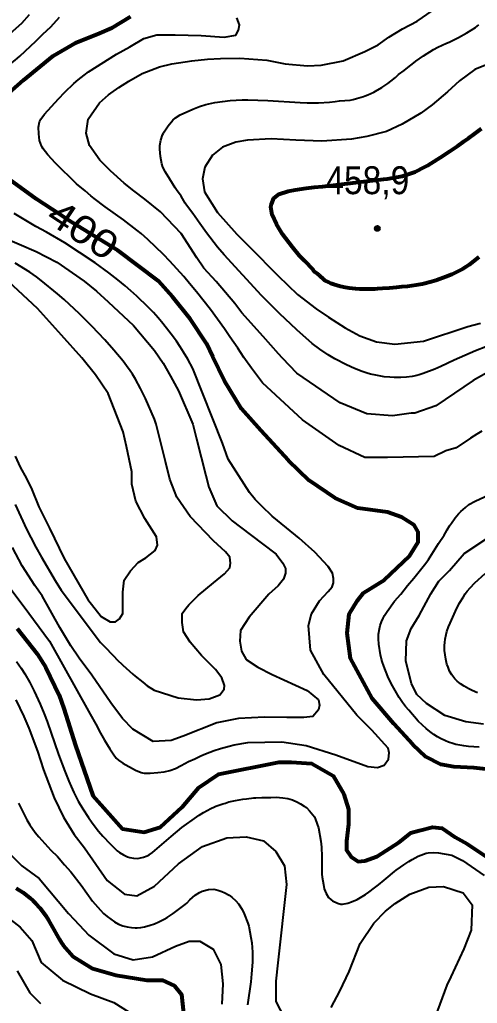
# Model space of a CAD drawing. Header units: metres. Extents: x 552626 to 559174, y 1843804 to 1852371.
# Drawn here: x 558349 to 558629, y 1849219 to 1849819 of the extents above; entities that cross this region are included whole.
import ezdxf
from ezdxf.enums import TextEntityAlignment as Align

# ---------------------------------------------------------------- set-up
doc = ezdxf.new("R2010")
doc.units = ezdxf.units.M
doc.header["$LTSCALE"] = 6.8
for name, color, linetype, lineweight in [('1', 7, 'Continuous', 25), ('2', 7, 'Continuous', 53), ('5', 7, 'Continuous', 25)]:
    doc.layers.add(name, color=color, linetype=linetype, lineweight=lineweight)
doc.layers.add('4', color=7, linetype='Continuous')

msp = doc.modelspace()

# ---------------------------------------------------------------- hatches: boundary and pattern name
at = {"layer": '5'}
msp.add_hatch(color=256, dxfattribs=at).paths.add_polyline_path([(558569.16, 1849691.89, 1), (558566.16, 1849691.89, 1)])

# ---------------------------------------------------------------- linework, layer by layer
at = {"layer": '1'}
for points in [[(558568.06, 1849803.87), (558574.73, 1849808.49), (558583.01, 1849813.69), (558592, 1849818.32), (558601.06, 1849824.5)], [(558308.93, 1849758.07), (558310.09, 1849760), (558311.74, 1849762.42), (558313.48, 1849764.89), (558314.97, 1849766.84), (558317.63, 1849769.9), (558320.03, 1849772.43), (558322.51, 1849774.95), (558325.81, 1849778.04), (558328.18, 1849780.06), (558331.23, 1849782.51), (558337.49, 1849787.29), (558346.61, 1849794.47), (558349.36, 1849796.9), (558359.19, 1849805.99), (558363.43, 1849810.35), (558368.27, 1849814.78), (558373.59, 1849820.63)], [(558355.15, 1849822.09), (558350.48, 1849816.8), (558341.48, 1849808.95)], [(558631.45, 1849568.23), (558628.37, 1849566.42), (558624.45, 1849563.96), (558615.7, 1849558.15), (558609.38, 1849556.23), (558602.3, 1849552.81), (558573.88, 1849552.2), (558559.97, 1849552.2), (558544.24, 1849559.48), (558521.87, 1849575.25), (558497.49, 1849597.79), (558490.83, 1849606.66), (558486.22, 1849613.17), (558482.43, 1849618.94), (558477.53, 1849625.84), (558474.32, 1849630.72), (558465.74, 1849642.45), (558457.14, 1849653.27), (558452.97, 1849658.28), (558449.47, 1849662.68), (558441.01, 1849671.98), (558437.17, 1849675.99), (558427.44, 1849685.13), (558423.47, 1849688.7), (558420.78, 1849690.86), (558412.6, 1849697.17), (558401.52, 1849705.09), (558394.76, 1849710.19), (558392.76, 1849711.76), (558389.2, 1849714.84), (558384.02, 1849719.15), (558371.26, 1849731.66), (558366.42, 1849736.83), (558363.64, 1849740.39), (558363.06, 1849741.34), (558362.57, 1849742.28), (558361.47, 1849745.51), (558360.94, 1849749.53), (558360.78, 1849753.62), (558361.35, 1849756.8), (558362.13, 1849758.54), (558364.4, 1849761.62), (558373.04, 1849770.99), (558376.89, 1849774.9), (558382.36, 1849780.2), (558385.02, 1849782.59), (558388.6, 1849785.43), (558391.39, 1849787.41), (558408.35, 1849798.1), (558416.58, 1849802.71), (558425.13, 1849807.65), (558433.03, 1849809.95), (558444.21, 1849809.95), (558460.01, 1849809.63), (558474.08, 1849808.48), (558481.27, 1849809.73), (558482.83, 1849812.86), (558483.45, 1849815.99), (558481.89, 1849820.36)], [(558577.93, 1849600.98), (558575.21, 1849601.15), (558571.88, 1849601.49), (558566.72, 1849602.32), (558563.4, 1849603.07), (558561.33, 1849603.63), (558558.32, 1849604.61), (558553.6, 1849606.47), (558548.81, 1849608.71), (558541.73, 1849612.44), (558537.59, 1849614.88), (558532.54, 1849618.33), (558527.91, 1849621.74), (558518.4, 1849629.96), (558507.96, 1849639.94), (558497, 1849651.07), (558485.45, 1849663.38), (558474.15, 1849675.8), (558470.15, 1849680.53), (558463.31, 1849689.29), (558459.24, 1849694.82), (558454.92, 1849700.99), (558451.11, 1849706.14), (558450.34, 1849707.28), (558447.8, 1849711.48), (558444.94, 1849715.42), (558444.15, 1849716.64), (558440.95, 1849722.02), (558438.27, 1849726.21), (558436.73, 1849729.27), (558436.06, 1849731.33), (558435.2, 1849735.71), (558434.84, 1849740.18), (558434.84, 1849741.29), (558434.87, 1849742.36), (558435.37, 1849745.76), (558436.54, 1849748.96), (558437.01, 1849749.9), (558437.54, 1849750.87), (558439.97, 1849754.54), (558442.82, 1849757.87), (558444.41, 1849759.3), (558447.29, 1849761.13), (558454.91, 1849764.58), (558459.11, 1849766.27), (558462.98, 1849767.37), (558468.5, 1849768.61), (558473.19, 1849769.38), (558477.74, 1849769.88), (558485.06, 1849770.28), (558488.55, 1849770.33), (558500.84, 1849769.99), (558520.6, 1849768.65), (558524.87, 1849768.51), (558528.39, 1849768.49), (558531.72, 1849768.57), (558538.42, 1849768.97), (558541.79, 1849769.29), (558544.6, 1849769.7), (558551.01, 1849770.04), (558552.87, 1849770.52), (558554.9, 1849771.03), (558559.12, 1849772.43), (558560.18, 1849772.73), (558561.84, 1849773.38), (558565.39, 1849774.97), (558566.51, 1849775.55), (558570.36, 1849777.73), (558572.22, 1849779.03), (558574.07, 1849780.34), (558575.93, 1849781.65), (558578.68, 1849783.88), (558580.65, 1849785.75), (558583.92, 1849788.22), (558586.18, 1849790.03), (558589.95, 1849792.92), (558591.1, 1849793.96), (558595.75, 1849797.14), (558601.88, 1849800.95), (558604.63, 1849802.36), (558609.83, 1849804.77), (558611.48, 1849805.42), (558617.17, 1849808.26), (558622.22, 1849811.12), (558627.49, 1849814.46), (558629.69, 1849815.99)], [(558637.76, 1849605.73), (558626.16, 1849599.25), (558603.25, 1849583.76), (558590.51, 1849579.34), (558588.35, 1849579.15), (558576.9, 1849577.68), (558561.18, 1849578.89), (558544.85, 1849585.56), (558518.41, 1849603.59), (558509.78, 1849612.77), (558507.28, 1849615.43), (558497.95, 1849626.07), (558484.98, 1849640.52), (558480.72, 1849646.2), (558469.16, 1849659.54), (558461.79, 1849667.69), (558457.48, 1849673.88), (558447.92, 1849688.86), (558435.34, 1849702.08), (558425.72, 1849709.72), (558418.96, 1849714.85), (558413.01, 1849719.57), (558404.83, 1849726.99), (558398.29, 1849733.57), (558391.99, 1849742.49), (558389.85, 1849749.96), (558391.06, 1849758.46), (558398.02, 1849768.39), (558403.61, 1849773.4), (558409.92, 1849777.86), (558415.91, 1849781.63), (558424, 1849786.29), (558434.7, 1849790.48), (558442.09, 1849792.23), (558454.47, 1849794.16), (558464, 1849795.13), (558471.93, 1849795.53), (558483.61, 1849795.71), (558500.1, 1849794.39), (558511.39, 1849792.34), (558525.05, 1849790.95), (558533.35, 1849791.52), (558546.68, 1849794.08), (558559.92, 1849799.72), (558568.06, 1849803.87)], [(558640.22, 1849794.1), (558627.06, 1849788.86)], [(558627.06, 1849788.86), (558617.83, 1849781.89), (558610.38, 1849775.12), (558601.12, 1849767.24)], [(558601.12, 1849767.24), (558594.12, 1849762.19), (558582.8, 1849755.49), (558573.16, 1849750.91), (558561.3, 1849747.87), (558551.82, 1849746.4), (558533.71, 1849745.09), (558517.82, 1849745.71), (558502.81, 1849746.56), (558488.36, 1849745.8), (558481.17, 1849744.59), (558473.17, 1849741.48), (558467.04, 1849736.66), (558462.24, 1849729.17), (558460.85, 1849722.19), (558462.15, 1849714.24), (558470.04, 1849701.51), (558481.83, 1849688.47), (558489.7, 1849680.37), (558507.12, 1849663.08), (558518.85, 1849651.69), (558530.28, 1849642.85), (558537.8, 1849637.8), (558547.93, 1849631.37), (558556.86, 1849626.36), (558567.18, 1849622.78), (558578.41, 1849621.24), (558595.82, 1849623.11), (558622.96, 1849632.02), (558630.68, 1849634.19)], [(558395.79, 1849389.64), (558398.56, 1849384.14), (558401.02, 1849379.91), (558404.23, 1849374.66), (558406.3, 1849371.44), (558408.29, 1849368.94), (558409.6, 1849367.73), (558412.31, 1849365.88), (558420.08, 1849361.52), (558423.36, 1849360.17), (558424.31, 1849359.94), (558425.3, 1849359.78), (558429.03, 1849359.7), (558433.62, 1849360.12), (558437.5, 1849360.57), (558440.98, 1849361.3), (558444.36, 1849362.62), (558447.95, 1849364.42), (558452.35, 1849366.79), (558456.24, 1849368.47), (558459.98, 1849370.33), (558462.76, 1849371.49), (558468.09, 1849373.47), (558471.85, 1849374.73), (558477.22, 1849376.2), (558480.14, 1849376.92), (558488.48, 1849378.54), (558509.38, 1849378.89), (558524.11, 1849376.53), (558542.38, 1849370.92), (558561.82, 1849363.82), (558567.71, 1849363.23), (558571.84, 1849364.71), (558574.49, 1849368.26), (558574.78, 1849372.1), (558574.19, 1849375.05), (558564.18, 1849385.98), (558555.04, 1849395.14), (558535.04, 1849419.95), (558526.86, 1849434.83), (558525.6, 1849449.79), (558527.37, 1849456.88), (558532.37, 1849464.86), (558537.68, 1849470.48), (558540.03, 1849473.43), (558540.92, 1849475.79), (558540.92, 1849478.45), (558540.33, 1849481.7), (558537.68, 1849485.84), (558529.43, 1849494.41), (558520, 1849502.98), (558506.73, 1849513.84), (558503.41, 1849516.47), (558497.06, 1849522.5), (558495.71, 1849523.9), (558493.02, 1849526.69), (558489.52, 1849530.94), (558476.65, 1849551.17), (558473.17, 1849560.86), (558454.99, 1849606.44), (558451.88, 1849612.17), (558449.35, 1849616.45), (558447.28, 1849619.68), (558444.97, 1849623.08), (558441.77, 1849627.5), (558438.96, 1849631.16), (558435.9, 1849634.95), (558433.8, 1849637.41), (558430.91, 1849640.61), (558427.69, 1849643.93), (558420.79, 1849650.6), (558417.23, 1849653.84), (558413.59, 1849656.97), (558409.19, 1849660.58), (558403.74, 1849664.85), (558395.29, 1849671.01), (558385.89, 1849677.28), (558376.77, 1849683.01), (558365.6, 1849689.58), (558359.09, 1849693.15), (558345.87, 1849700.99)], [(558338.55, 1849686.7), (558359.38, 1849677.78), (558371.96, 1849671.25), (558388.71, 1849659.8), (558396.1, 1849653.7), (558403.4, 1849647.21), (558418.83, 1849632.65), (558431.64, 1849617.41), (558436.89, 1849609.78), (558441.41, 1849601.81), (558446.29, 1849592.86), (558454.96, 1849572.49), (558457.29, 1849563.58), (558462.91, 1849541.14), (558464.74, 1849534.15), (558464.79, 1849534.07), (558469.57, 1849522.68), (558479.06, 1849513.59), (558489.96, 1849505.32), (558505.87, 1849493.2), (558510, 1849487.88), (558511.47, 1849484.63), (558511.47, 1849481.68), (558510.29, 1849478.13), (558507.05, 1849474), (558501.45, 1849468.97), (558489.37, 1849454.79), (558484.07, 1849446.81), (558483.78, 1849440.31), (558484.66, 1849434.11), (558487.62, 1849429.07), (558494.69, 1849424.34), (558503.52, 1849419.91), (558524.74, 1849410.16), (558531.81, 1849404.55), (558532.4, 1849401.3), (558531.81, 1849398.34), (558528.27, 1849394.2), (558522.67, 1849393.61), (558512.36, 1849393.61), (558498.81, 1849393.91), (558482.9, 1849393.02), (558469.65, 1849390.36), (558449.13, 1849382.28)], [(558419.8, 1849418.8), (558424.42, 1849415.13), (558427.13, 1849412.98), (558431.37, 1849410.27), (558446.09, 1849405.71), (558457.29, 1849404.53), (558464.95, 1849405.12), (558471.43, 1849407.49), (558474.08, 1849411.03), (558474.38, 1849413.1), (558472.61, 1849417.83), (558468.78, 1849422.85), (558460.23, 1849431.42), (558453.46, 1849439.7), (558449.33, 1849445.9), (558448.45, 1849451.51), (558448.45, 1849457.13), (558450.8, 1849460.09), (558452.56, 1849462.45), (558458.16, 1849468.06), (558467.59, 1849475.75), (558474.36, 1849481.36), (558477.6, 1849484.91), (558477.9, 1849487.86), (558477.6, 1849491.41), (558474.95, 1849494.66), (558467.59, 1849501.45), (558453.45, 1849516.23), (558445.2, 1849528.05), (558441.01, 1849538.95), (558438.32, 1849549.85), (558432.71, 1849572.52), (558431.57, 1849575.53), (558426.1, 1849588.22), (558423.1, 1849594.35), (558420.08, 1849599.95), (558418.1, 1849603.07), (558416.74, 1849605.02), (558414.48, 1849608.19), (558412.38, 1849610.97), (558406.73, 1849617.76), (558401.21, 1849624.06), (558393.26, 1849632.36), (558385.82, 1849639.8), (558376.51, 1849648.47), (558372.43, 1849652.1), (558362.47, 1849660.14), (558359.66, 1849662.31), (558355.48, 1849665.16), (558346.44, 1849670.72)], [(558346.44, 1849553.09), (558349.65, 1849546.39), (558353.4, 1849539.49), (558356.76, 1849532.67), (558360.92, 1849522.22), (558367.43, 1849509.21), (558376.52, 1849490.57), (558391, 1849465.7), (558398.96, 1849455.36), (558404.56, 1849452.11), (558407.8, 1849452.11), (558410.15, 1849453.88), (558412.22, 1849457.13), (558412.22, 1849462.45), (558412.22, 1849470.13), (558413.1, 1849477.52), (558416.93, 1849483.13), (558421.64, 1849488.15), (558426.36, 1849491.11), (558431.95, 1849495.54), (558433.43, 1849498.79), (558432.84, 1849503.81), (558425.77, 1849515.04), (558420.17, 1849525.68), (558417.81, 1849536.02), (558417.69, 1849543.41), (558414.56, 1849558.99), (558412.38, 1849567.87), (558403.41, 1849591.14), (558395.66, 1849602.6), (558387.27, 1849612.95), (558374.75, 1849626.82), (558360.27, 1849643.16), (558342.57, 1849659.51)], [(558633.8, 1849619.78), (558627.61, 1849617.32), (558614.55, 1849611.63), (558606.39, 1849607.71), (558602.63, 1849606.06), (558595.7, 1849603.34), (558593.18, 1849602.55), (558591.72, 1849602.19), (558588.95, 1849601.66), (558585.39, 1849601.21), (558582.02, 1849600.97), (558577.93, 1849600.98)], [(558629.78, 1849375.57), (558623.25, 1849376.08), (558620.37, 1849376.41), (558615.61, 1849377.3), (558613.8, 1849377.77), (558610.98, 1849378.69), (558609.14, 1849379.43), (558606.28, 1849380.79), (558604.45, 1849381.81), (558602.11, 1849383.3), (558599.76, 1849385.06), (558597.45, 1849386.97), (558595.2, 1849388.91), (558592.52, 1849391.49), (558586.76, 1849398.07), (558584.89, 1849400.34), (558583.03, 1849402.83), (558580.97, 1849405.88), (558576.83, 1849412.91), (558575.6, 1849415.16), (558574.03, 1849418.72), (558571.52, 1849425.08), (558570.55, 1849427.73), (558570.12, 1849429.2), (558569.53, 1849431.84), (558568.48, 1849438.45), (558568.24, 1849441.59), (558568.4, 1849444.49), (558568.95, 1849447.75), (558569.42, 1849449.71), (558570.18, 1849452.06), (558571.13, 1849454.26), (558572, 1849455.89), (558573.57, 1849458.3), (558578.16, 1849464.54), (558581.94, 1849468.95), (558586.11, 1849474.22), (558589.99, 1849478.67), (558597.27, 1849487.79), (558598.8, 1849489.93), (558604.98, 1849499.69), (558608.43, 1849504.8), (558609.17, 1849506.35), (558610.16, 1849508.01), (558611.69, 1849510.56), (558612.87, 1849512.25), (558615.06, 1849515.42), (558617.15, 1849517.85), (558618.63, 1849519.3), (558621.36, 1849521.71), (558623.44, 1849523.5), (558627.3, 1849525.68), (558638.83, 1849530.93)], [(558346.44, 1849523.57), (558353.54, 1849508.59), (558356.05, 1849503.46), (558359.12, 1849497.53), (558362.55, 1849491.37), (558370.98, 1849477.22), (558374.68, 1849471.24), (558398.72, 1849439.47), (558400.49, 1849437.58), (558407, 1849430.93), (558408.67, 1849429.11), (558412.17, 1849425.68), (558418.27, 1849420.18), (558419.8, 1849418.8)], [(558632.35, 1849389.71), (558621.65, 1849391.05), (558608.74, 1849394.84), (558597.6, 1849402.3), (558591.71, 1849407.67), (558588.5, 1849414.38), (558585.12, 1849428.13), (558585.38, 1849440.38), (558588.23, 1849448.04), (558593.25, 1849455.82), (558600.34, 1849469.1), (558605.25, 1849476.74), (558611.69, 1849483.4), (558620.54, 1849493.67), (558634.42, 1849502.73)], [(558449.13, 1849382.28), (558441.72, 1849379.63), (558430.86, 1849379.02), (558418.42, 1849386.6), (558412.02, 1849393.06), (558404.87, 1849402.66), (558393.3, 1849419.46), (558385.67, 1849429.9), (558380.56, 1849437.42), (558373.89, 1849448.48), (558362.92, 1849467.8), (558358.58, 1849474.24), (558350.78, 1849486.21), (558345.01, 1849497.25)], [(558328.76, 1849491.67), (558351.34, 1849462.05), (558367.52, 1849440.28), (558392.36, 1849395.71), (558395.79, 1849389.64)], [(558628.86, 1849408.76), (558625.6, 1849410.09), (558623.55, 1849411.06), (558620.55, 1849412.76), (558618.3, 1849414.28), (558616.32, 1849415.88), (558614.94, 1849417.26), (558614.23, 1849418.1), (558613.05, 1849419.76), (558611.77, 1849422.02), (558610.77, 1849424.32), (558610.14, 1849426.18), (558609.39, 1849429.31), (558608.96, 1849431.97), (558608.7, 1849434.55), (558608.65, 1849437.6), (558608.8, 1849439.5), (558609.06, 1849441.37), (558609.63, 1849444.3), (558610.12, 1849446.16), (558611.09, 1849448.97), (558612.04, 1849451.29), (558615.27, 1849458.57), (558617.65, 1849463.11), (558620.13, 1849467.27), (558621.34, 1849469.1), (558622.54, 1849470.7), (558624.23, 1849472.68), (558627.19, 1849475.8), (558633.53, 1849481.48)], [(558347.42, 1849427.79), (558350.22, 1849423.68), (558352.36, 1849420.33), (558355.48, 1849414.98), (558358.21, 1849409.67), (558361.82, 1849401.91), (558364.26, 1849395.96), (558366.06, 1849391.27), (558373.07, 1849371.11), (558376.85, 1849360.94), (558379.29, 1849354.88), (558380.69, 1849351.67), (558382.43, 1849347.91), (558385.05, 1849342.68), (558387.82, 1849337.95), (558391.28, 1849332.65), (558393.56, 1849329.55), (558397.49, 1849324.47), (558400.11, 1849321.3), (558404.49, 1849316.6), (558406.89, 1849314.13), (558408.9, 1849312.35), (558410.14, 1849311.45), (558412.64, 1849309.97), (558415.2, 1849308.81)], [(558346.97, 1849404.51), (558351.74, 1849394.25), (558354.87, 1849387.16)], [(558354.87, 1849387.16), (558360.09, 1849373.09), (558363.83, 1849361.82), (558370.3, 1849344.69), (558376.01, 1849333), (558382.63, 1849322.44), (558388.87, 1849314.31), (558402.71, 1849294.27), (558413.23, 1849286.04), (558420.89, 1849284.86), (558431.5, 1849290.77), (558446.23, 1849304.36), (558460.96, 1849315), (558475.69, 1849320.32), (558487.47, 1849320.91), (558498.08, 1849318.54), (558505.74, 1849312.04), (558511.04, 1849303.18), (558512.22, 1849291.95), (558506.91, 1849244.08), (558505.74, 1849232.86), (558505.74, 1849220.45), (558511.04, 1849210.4)], [(558415.2, 1849308.81), (558416.53, 1849308.36), (558418.77, 1849307.87), (558420.99, 1849307.8), (558422.29, 1849307.94), (558424.79, 1849308.5), (558427.21, 1849309.4), (558428.42, 1849310.03), (558430.37, 1849311.38), (558441.67, 1849321.21), (558448.32, 1849326.53), (558451.12, 1849328.68), (558454.57, 1849331.07), (558458.9, 1849334.21), (558461.61, 1849335.8), (558466.06, 1849338.17), (558468.32, 1849339.26), (558469.13, 1849339.54), (558473.27, 1849340.98), (558475.04, 1849341.54), (558476.88, 1849342.21), (558480, 1849342.84), (558480.98, 1849343.05), (558485.54, 1849343.85), (558487.8, 1849344.01), (558492.21, 1849344.61), (558493.47, 1849344.76), (558497.11, 1849344.81), (558498.29, 1849344.85), (558502.66, 1849344.99), (558505.84, 1849345.08), (558509.99, 1849344.74), (558512.95, 1849344.35), (558515.8, 1849343.4), (558518.97, 1849342.03), (558520.72, 1849341.13), (558522.9, 1849339.56), (558524.37, 1849338.72), (558526.32, 1849336.85), (558529.22, 1849333.07), (558529.94, 1849331.51), (558531.72, 1849326.33), (558533.2, 1849318.29), (558533.53, 1849314.58), (558533.73, 1849308.86), (558533.67, 1849304.65), (558533.77, 1849298.18), (558533.98, 1849296.38), (558534.67, 1849291.9), (558535.16, 1849289.22), (558536.32, 1849286.34), (558537.87, 1849283.96), (558539.39, 1849282.58), (558540.3, 1849281.87), (558543.21, 1849280.38), (558545.27, 1849279.88), (558546.27, 1849279.91), (558549.67, 1849280.48), (558551.87, 1849281.19), (558555.25, 1849282.76), (558557.41, 1849283.83), (558560.39, 1849285.72), (558562.51, 1849287.15), (558565.86, 1849289.73), (558568.28, 1849291.74), (558571.79, 1849294.52), (558572.95, 1849295.56), (558578.04, 1849299.71), (558579.22, 1849300.57), (558581.84, 1849302.42), (558583.85, 1849303.93), (558586.83, 1849305.83), (558588.87, 1849307.16), (558592.46, 1849309.21), (558597.46, 1849310.97), (558598.73, 1849311.12), (558601.71, 1849311.37), (558604.99, 1849311.15), (558613.14, 1849309.77), (558619.53, 1849306.39), (558632.8, 1849297.36)], [(558348.6, 1849341.54), (558353.74, 1849331.2), (558355.58, 1849328.19), (558358.81, 1849323.57), (558360.94, 1849320.9), (558368.3, 1849312.89), (558372.32, 1849308.84), (558376.65, 1849303.83), (558380.54, 1849299.53), (558386.82, 1849291.54), (558393.82, 1849281.77), (558398.61, 1849276.16), (558400.53, 1849274.13), (558402.6, 1849272.38), (558407.13, 1849269.15), (558409.59, 1849267.73), (558412.21, 1849266.72), (558414.91, 1849266.02), (558417.64, 1849265.54), (558419.82, 1849265.39), (558421.03, 1849265.41), (558423.25, 1849265.67), (558425.47, 1849266.1), (558428.88, 1849266.97), (558431.63, 1849267.9), (558434.3, 1849269.06), (558437.45, 1849270.68), (558439.42, 1849271.79), (558441.8, 1849273.33), (558442.92, 1849274.2), (558450.39, 1849279.57), (558451.29, 1849280.5), (558453.24, 1849282.55), (558456.4, 1849285.28), (558459.13, 1849286.88), (558460.77, 1849287.7), (558464.57, 1849288.78), (558467.74, 1849289.05), (558470.36, 1849288.44), (558472.75, 1849287.53), (558474.57, 1849286.73), (558477.1, 1849285.38), (558478.71, 1849284.1), (558481.16, 1849281.83)], [(558336.96, 1849316.94), (558350.54, 1849303.32), (558361.18, 1849295.46), (558379.17, 1849274.19), (558382.65, 1849270.47), (558391.57, 1849260.96), (558406.78, 1849249.53), (558418.57, 1849245.98), (558430.35, 1849247.75), (558444.49, 1849254.25), (558452.74, 1849257.21), (558459.22, 1849257.21), (558467.47, 1849252.48), (558472.19, 1849243.03), (558473.37, 1849231.21), (558472.78, 1849218.8)], [(558181.05, 1849302.54), (558249.39, 1849302.54), (558287.73, 1849305.97), (558300.07, 1849304.32), (558308.91, 1849297.82), (558318.33, 1849286.59), (558325.4, 1849281.27), (558339.54, 1849273.59), (558349.56, 1849265.9), (558356.63, 1849257.63), (558362.37, 1849244.25), (558375.44, 1849233.55), (558392.59, 1849225.14), (558406.73, 1849219.82), (558416.16, 1849213.91)], [(558539.43, 1849216.87), (558544.83, 1849226.88), (558550.41, 1849238.84), (558557.2, 1849255.82), (558565.42, 1849268.21), (558572.67, 1849275.6), (558578.44, 1849280.25), (558587.56, 1849285.93), (558599.03, 1849290.2), (558607.97, 1849290.72), (558620.01, 1849286.7), (558625.59, 1849279.49), (558624.92, 1849264.11), (558620.45, 1849252.67), (558612.55, 1849235.6), (558610.14, 1849230.4), (558600.04, 1849203.45)], [(558481.16, 1849281.83), (558482.83, 1849280.01), (558485.05, 1849276.62), (558486.36, 1849273.94), (558488.56, 1849268.26), (558489.13, 1849266.5), (558490.47, 1849259.54), (558490.95, 1849256.21), (558491.41, 1849250.61), (558491.34, 1849246.4), (558491.39, 1849244.4), (558490.84, 1849237.31), (558490.37, 1849232.6), (558488.34, 1849218.49)], [(558347.79, 1849239.31), (558355.45, 1849225.72), (558361.93, 1849219.22)]]:
    msp.add_lwpolyline(points, dxfattribs=at)
at = {"layer": '2'}
for points in [[(558341.18, 1849773.16), (558351.72, 1849782.33), (558369.71, 1849797.14), (558383.34, 1849805), (558397.96, 1849810.93), (558405.56, 1849814.12), (558416.97, 1849821.21)], [(558528.47, 1849666.58), (558523.24, 1849672.04), (558520.15, 1849675.15), (558515.81, 1849680.4), (558509.78, 1849688.46), (558508.45, 1849690.49), (558505.98, 1849694.58), (558503.34, 1849700.11), (558502.68, 1849705.05), (558502.95, 1849706.63), (558504.54, 1849710.28), (558507.45, 1849712.71), (558513.17, 1849714.55), (558517.52, 1849715.51), (558524.16, 1849716.45), (558529.1, 1849717.11), (558534.08, 1849717.41), (558545.93, 1849718.95), (558550.97, 1849719.53), (558557.63, 1849720.29), (558566.55, 1849721.23), (558571.39, 1849721.97), (558573.72, 1849722.23), (558582.84, 1849723.83), (558587.77, 1849725.31), (558590.75, 1849726.38), (558596.68, 1849729.52), (558598.32, 1849730.34), (558604.44, 1849734.15), (558606.06, 1849735.15), (558611.83, 1849738.92), (558614.28, 1849740.56), (558616.74, 1849742.21), (558620.61, 1849745.03), (558623.22, 1849746.88), (558627.17, 1849749.79), (558631.2, 1849752.81)], [(558637.53, 1849361.76), (558626.63, 1849362.94), (558614.26, 1849363.53), (558606.3, 1849365.01), (558597.17, 1849369.73), (558589.22, 1849377.12), (558577.73, 1849389.83), (558564.47, 1849405.19), (558551.2, 1849429.6), (558549.14, 1849445.03), (558550.46, 1849456.72), (558555.43, 1849464.98), (558559.17, 1849469.69), (558572.06, 1849477.6), (558587.18, 1849492.15), (558592.62, 1849500.64), (558592.62, 1849506.71), (558590.2, 1849510.96), (558582.34, 1849515.81), (558573.88, 1849518.84), (558555.73, 1849521.27), (558541.82, 1849527.33), (558526.1, 1849538.25), (558513.4, 1849550.38), (558496.47, 1849568.58), (558484.7, 1849581.96), (558474.39, 1849598.9), (558467.17, 1849613.63), (558463.42, 1849621.69), (558453.46, 1849636.75), (558442.66, 1849650.17), (558434.1, 1849659.73), (558409.2, 1849678.35), (558380.83, 1849695.79), (558369.01, 1849703.57), (558359.56, 1849709.68), (558338.65, 1849724.9)], [(558629.55, 1849674.31), (558623.78, 1849669.73), (558621.93, 1849668.42), (558619.53, 1849667.06), (558613.06, 1849663.85), (558609.41, 1849662.34), (558603.89, 1849660.34), (558600.46, 1849659.31), (558594.96, 1849657.94), (558591.38, 1849657.35), (558586.01, 1849656.55), (558582.49, 1849656.24), (558579.25, 1849655.87), (558574.83, 1849655.45), (558570.75, 1849655.26), (558567.77, 1849655.01), (558566.15, 1849654.82), (558561.23, 1849654.8), (558556.93, 1849654.95), (558554.27, 1849655.1), (558550.39, 1849655.56), (558547.99, 1849655.83), (558545.18, 1849656.42), (558543.2, 1849657.02), (558541.02, 1849657.77), (558539.21, 1849658.38), (558537.77, 1849659.04), (558535.65, 1849660.07), (558534.52, 1849661.12), (558532.9, 1849662.58), (558532.08, 1849663.4)], [(558532.08, 1849663.4), (558531.07, 1849664.19), (558529.49, 1849665.29), (558528.47, 1849666.58)], [(558347.84, 1849447.92), (558359.88, 1849432.59), (558365.22, 1849424.2)], [(558365.22, 1849424.2), (558373.32, 1849407.39), (558376.32, 1849399.24), (558383.43, 1849376.53), (558393.88, 1849346.03), (558403.99, 1849334.91), (558412.08, 1849325.81), (558425.22, 1849323.78), (558435.32, 1849326.82), (558448.46, 1849338.95), (558458.57, 1849351.09), (558470.7, 1849359.18), (558507.54, 1849366.35), (558515.24, 1849366.46), (558527.54, 1849365.69), (558540.64, 1849358.06), (558547.2, 1849346.86), (558550.02, 1849337.85), (558550.02, 1849328.69), (558548.84, 1849318.34), (558548.84, 1849312.73), (558551.49, 1849308.89), (558555.91, 1849305.93), (558560.03, 1849306.23), (558567.4, 1849308.89), (558580.95, 1849317.75), (558588.02, 1849323.37), (558593.32, 1849324.84), (558601.23, 1849326.89), (558607.18, 1849326.15), (558615.13, 1849320.7), (558622.49, 1849316.56), (558633.98, 1849308.88)], [(558347.24, 1849289.7), (558351.39, 1849286.88), (558353.46, 1849285.35), (558355.52, 1849283.7), (558357.55, 1849281.88), (558359.12, 1849280.34), (558361.52, 1849277.72), (558363.02, 1849275.89), (558365.22, 1849272.83), (558366.94, 1849270.14), (558368.6, 1849267.35), (558373.61, 1849258.33), (558374.9, 1849256.28), (558375.94, 1849254.78), (558381.96, 1849248.04), (558393.82, 1849240.66), (558407.96, 1849236.53), (558426.82, 1849233.57), (558436.24, 1849233.57), (558443.9, 1849230.02), (558448.03, 1849224.71), (558449.21, 1849213.48)]]:
    msp.add_lwpolyline(points, dxfattribs=at)
at = {"layer": '5'}
msp.add_circle((558567.66, 1849691.89), 1.5, dxfattribs=at)

# ---------------------------------------------------------------- texts
at = {"layer": '4', "width": 1.2}
msp.add_text('400', height=17, rotation=326.563, dxfattribs=at).set_placement((558383.33, 1849684.07), align=Align.CENTER)
at = {"layer": '5', "width": 0.9}
msp.add_text('458,9', height=17, dxfattribs=at).set_placement((558535.91, 1849712.78))

doc.saveas('drawing.dxf')
